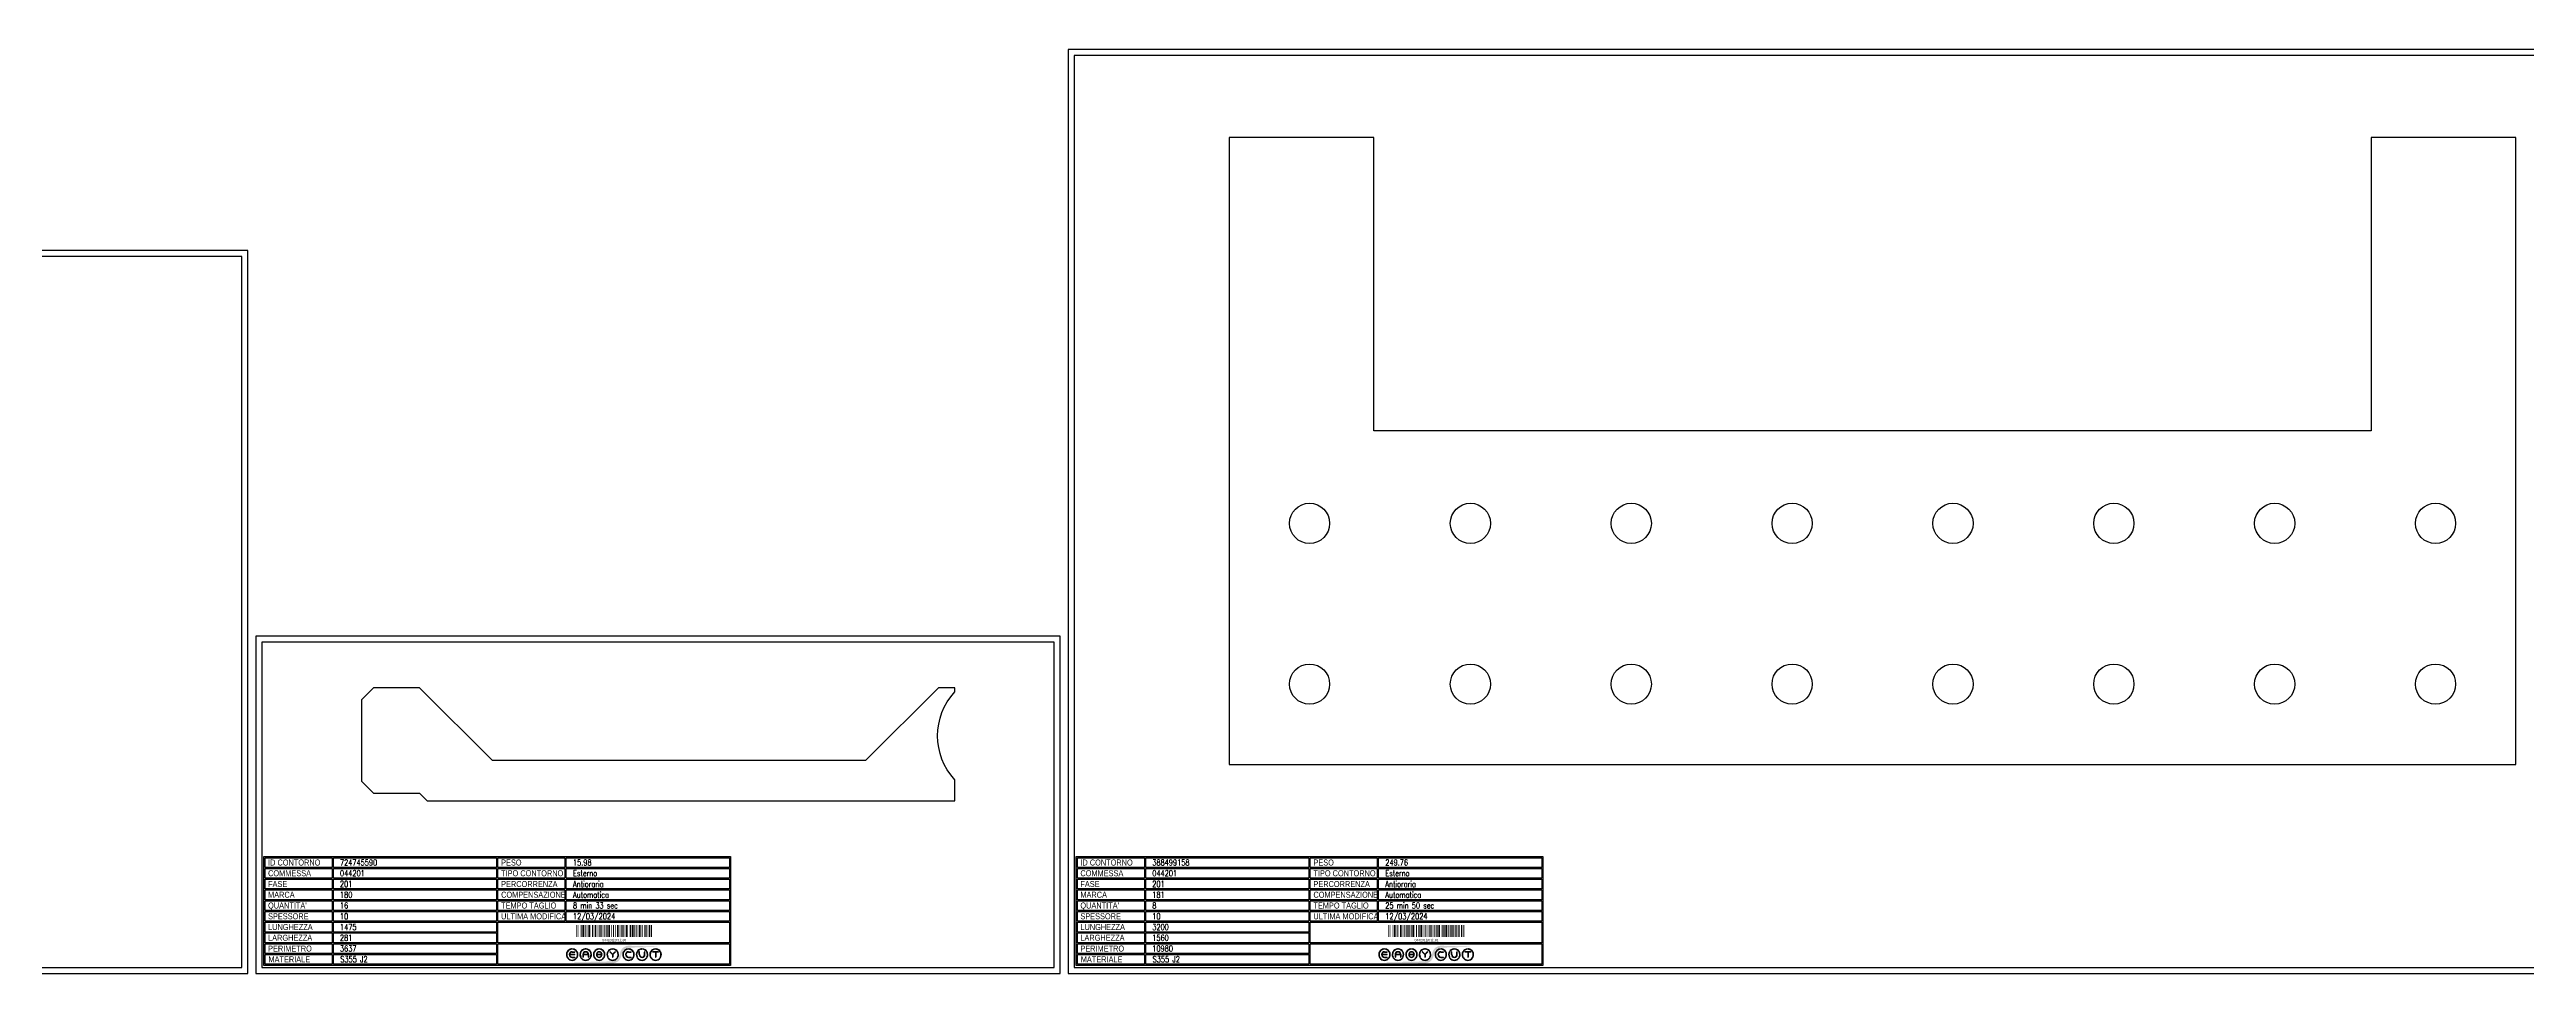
# Model space of a CAD drawing. Header units: millimetres. Extents: x 28039 to 145264, y 9873 to 40131.
# Drawn here: x 35985 to 42145, y 9873 to 12172 of the extents above; entities that cross this region are included whole.
import ezdxf
from ezdxf.enums import TextEntityAlignment as Align

# ---------------------------------------------------------------- set-up
doc = ezdxf.new("R2010")
doc.units = ezdxf.units.MM
doc.styles.add('EasyCutStyle', font='romans.shx', dxfattribs={"width": 0.8})
doc.styles.add('EasyCutStyle1', font='arial.ttf', dxfattribs={"width": 0.8})

# ---------------------------------------------------------------- blocks, each defined once
blk = doc.blocks.new('*U14')
at = {"color": 5}
blk.add_lwpolyline([(0, 0), (6000, 0), (6000, 1799), (0, 1799)], close=True, dxfattribs=at)
at = {"color": 7}
blk.add_lwpolyline([(15, 15), (5985, 15), (5985, 1784), (15, 1784)], close=True, dxfattribs=at)
at = {"color": 253}
blk.add_lwpolyline([(20, 291), (1180, 291), (1180, 20), (20, 20)], close=True, dxfattribs=at)
at = {"color": 2}
for points in [[(23, 288.1), (189.3, 288.1), (189.3, 263.7), (23, 263.7)], [(23, 288.1), (189.3, 288.1), (189.3, 263.7), (23, 263.7)], [(23, 261.4), (189.3, 261.4), (189.3, 237), (23, 237)], [(601.5, 288.1), (767.9, 288.1), (767.9, 263.7), (601.5, 263.7)], [(601.5, 261.4), (767.9, 261.4), (767.9, 237), (601.5, 237)], [(23, 234.6), (189.3, 234.6), (189.3, 210.2), (23, 210.2)], [(23, 207.9), (189.3, 207.9), (189.3, 183.4), (23, 183.4)], [(601.5, 234.6), (767.9, 234.6), (767.9, 210.2), (601.5, 210.2)], [(601.5, 207.9), (767.9, 207.9), (767.9, 183.4), (601.5, 183.4)], [(23, 181.1), (189.3, 181.1), (189.3, 156.7), (23, 156.7)], [(23, 154.3), (189.3, 154.3), (189.3, 129.9), (23, 129.9)], [(23, 127.6), (189.3, 127.6), (189.3, 103.1), (23, 103.1)], [(601.5, 181.1), (767.9, 181.1), (767.9, 156.7), (601.5, 156.7)], [(601.5, 154.3), (767.9, 154.3), (767.9, 129.9), (601.5, 129.9)], [(23, 100.8), (189.3, 100.8), (189.3, 76.4), (23, 76.4)], [(23, 74), (189.3, 74), (189.3, 49.6), (23, 49.6)], [(23, 47.3), (189.3, 47.3), (189.3, 22.9), (23, 22.9)]]:
    blk.add_lwpolyline(points, close=True, dxfattribs=at)
at = {"color": 1}
for points in [[(192.7, 288.1), (598.5, 288.1), (598.5, 263.7), (192.7, 263.7)], [(192.7, 261.4), (598.5, 261.4), (598.5, 237), (192.7, 237)], [(771.3, 288.1), (1177.2, 288.1), (1177.2, 263.7), (771.3, 263.7)], [(771.3, 261.4), (1177.2, 261.4), (1177.2, 237), (771.3, 237)], [(192.7, 234.6), (598.5, 234.6), (598.5, 210.2), (192.7, 210.2)], [(192.7, 207.9), (598.5, 207.9), (598.5, 183.4), (192.7, 183.4)], [(771.3, 234.6), (1177.2, 234.6), (1177.2, 210.2), (771.3, 210.2)], [(771.3, 207.9), (1177.2, 207.9), (1177.2, 183.4), (771.3, 183.4)], [(192.7, 181.1), (598.5, 181.1), (598.5, 156.7), (192.7, 156.7)], [(192.7, 154.3), (598.5, 154.3), (598.5, 129.9), (192.7, 129.9)], [(192.7, 127.6), (598.5, 127.6), (598.5, 103.1), (192.7, 103.1)], [(601.5, 127.6), (1177.2, 127.6), (1177.2, 76.4), (601.5, 76.4)], [(771.3, 181.1), (1177.2, 181.1), (1177.2, 156.7), (771.3, 156.7)], [(771.3, 154.3), (1177.2, 154.3), (1177.2, 129.9), (771.3, 129.9)], [(192.7, 100.8), (598.5, 100.8), (598.5, 76.4), (192.7, 76.4)], [(192.7, 74), (598.5, 74), (598.5, 49.6), (192.7, 49.6)], [(601.5, 74), (1177.2, 74), (1177.2, 22.9), (601.5, 22.9)], [(192.7, 47.3), (598.5, 47.3), (598.5, 22.9), (192.7, 22.9)]]:
    blk.add_lwpolyline(points, close=True, dxfattribs=at)
at = {"color": 161, "style": 'EasyCutStyle1', "width": 0.8}
for s, p in [('COMMESSA', (30.1, 241.9)), ('ID CONTORNO', (30.1, 268.6)), ('TIPO CONTORNO', (609.6, 241.9)), ('PESO', (609.6, 268.6)), ('FASE', (30.1, 215.1)), ('MARCA', (30.1, 188.4)), ('COMPENSAZIONE', (609.6, 188.4)), ('PERCORRENZA', (609.6, 215.1)), ("QUANTITA'", (30.1, 161.6)), ('SPESSORE', (30.1, 134.8)), ('LUNGHEZZA', (30.1, 108.1)), ('TEMPO TAGLIO', (609.6, 161.6)), ('ULTIMA MODIFICA', (609.6, 134.8)), ('LARGHEZZA', (30.1, 81.3)), ('PERIMETRO', (30.1, 54.5)), ('MATERIALE', (31, 27.8))]:
    blk.add_text(s, height=15, dxfattribs=at).set_placement(p)
at = {"style": 'EasyCutStyle'}
for tag, p, width in [('ORDERSHAPE', (208.9, 241.9), 0.8), ('IDSHAPE', (208.9, 268.6), 0.8), ('TYPESHAPE', (788.4, 241.9), 0.8), ('WEIGTHSHAPE', (788.4, 268.6), 0.8), ('PHASESHAPE', (208.9, 215.1), 0.8), ('MKSHAPE', (208.9, 188.4), 0.8), ('JOUSHAPE', (788.4, 215.1), 0.8), ('COMPSHAPE', (788.4, 188.4), 0.8), ('TKSHAPE', (208.9, 134.8), 0.8), ('QTASHAPE', (208.9, 161.6), 0.8), ('TIMECUTSHAPE', (788.4, 161.6), 0.65), ('LASTMODIFYSHAPE', (788.4, 134.8), 0.8), ('LENGTHSHAPE', (208.9, 108.1), 0.8), ('HEIGHTSHAPE', (208.9, 81.3), 0.8), ('PERIMETERSHAPE', (208.9, 54.5), 0.8), ('MATSHAPE', (209.8, 27.8), 0.8)]:
    blk.add_attdef(tag, p, '', height=15, dxfattribs=dict(at, width=width))
blk = doc.blocks.new('*U18')
at = {"color": 5}
blk.add_lwpolyline([(0, 0), (2000, 0), (2000, 839), (0, 839)], close=True, dxfattribs=at)
at = {"color": 7}
blk.add_lwpolyline([(15, 15), (1985, 15), (1985, 824), (15, 824)], close=True, dxfattribs=at)
at = {"color": 253}
blk.add_lwpolyline([(20, 291), (1180, 291), (1180, 20), (20, 20)], close=True, dxfattribs=at)
at = {"color": 2}
for points in [[(23, 288.1), (189.3, 288.1), (189.3, 263.7), (23, 263.7)], [(23, 288.1), (189.3, 288.1), (189.3, 263.7), (23, 263.7)], [(23, 261.4), (189.3, 261.4), (189.3, 237), (23, 237)], [(601.5, 288.1), (767.9, 288.1), (767.9, 263.7), (601.5, 263.7)], [(601.5, 261.4), (767.9, 261.4), (767.9, 237), (601.5, 237)], [(23, 234.6), (189.3, 234.6), (189.3, 210.2), (23, 210.2)], [(23, 207.9), (189.3, 207.9), (189.3, 183.4), (23, 183.4)], [(601.5, 234.6), (767.9, 234.6), (767.9, 210.2), (601.5, 210.2)], [(601.5, 207.9), (767.9, 207.9), (767.9, 183.4), (601.5, 183.4)], [(23, 181.1), (189.3, 181.1), (189.3, 156.7), (23, 156.7)], [(23, 154.3), (189.3, 154.3), (189.3, 129.9), (23, 129.9)], [(23, 127.6), (189.3, 127.6), (189.3, 103.1), (23, 103.1)], [(601.5, 181.1), (767.9, 181.1), (767.9, 156.7), (601.5, 156.7)], [(601.5, 154.3), (767.9, 154.3), (767.9, 129.9), (601.5, 129.9)], [(23, 100.8), (189.3, 100.8), (189.3, 76.4), (23, 76.4)], [(23, 74), (189.3, 74), (189.3, 49.6), (23, 49.6)], [(23, 47.3), (189.3, 47.3), (189.3, 22.9), (23, 22.9)]]:
    blk.add_lwpolyline(points, close=True, dxfattribs=at)
at = {"color": 1}
for points in [[(192.7, 288.1), (598.5, 288.1), (598.5, 263.7), (192.7, 263.7)], [(192.7, 261.4), (598.5, 261.4), (598.5, 237), (192.7, 237)], [(771.3, 288.1), (1177.2, 288.1), (1177.2, 263.7), (771.3, 263.7)], [(771.3, 261.4), (1177.2, 261.4), (1177.2, 237), (771.3, 237)], [(192.7, 234.6), (598.5, 234.6), (598.5, 210.2), (192.7, 210.2)], [(192.7, 207.9), (598.5, 207.9), (598.5, 183.4), (192.7, 183.4)], [(771.3, 234.6), (1177.2, 234.6), (1177.2, 210.2), (771.3, 210.2)], [(771.3, 207.9), (1177.2, 207.9), (1177.2, 183.4), (771.3, 183.4)], [(192.7, 181.1), (598.5, 181.1), (598.5, 156.7), (192.7, 156.7)], [(192.7, 154.3), (598.5, 154.3), (598.5, 129.9), (192.7, 129.9)], [(192.7, 127.6), (598.5, 127.6), (598.5, 103.1), (192.7, 103.1)], [(601.5, 127.6), (1177.2, 127.6), (1177.2, 76.4), (601.5, 76.4)], [(771.3, 181.1), (1177.2, 181.1), (1177.2, 156.7), (771.3, 156.7)], [(771.3, 154.3), (1177.2, 154.3), (1177.2, 129.9), (771.3, 129.9)], [(192.7, 100.8), (598.5, 100.8), (598.5, 76.4), (192.7, 76.4)], [(192.7, 74), (598.5, 74), (598.5, 49.6), (192.7, 49.6)], [(601.5, 74), (1177.2, 74), (1177.2, 22.9), (601.5, 22.9)], [(192.7, 47.3), (598.5, 47.3), (598.5, 22.9), (192.7, 22.9)]]:
    blk.add_lwpolyline(points, close=True, dxfattribs=at)
at = {"color": 161, "style": 'EasyCutStyle1', "width": 0.8}
for s, p in [('COMMESSA', (30.1, 241.9)), ('ID CONTORNO', (30.1, 268.6)), ('TIPO CONTORNO', (609.6, 241.9)), ('PESO', (609.6, 268.6)), ('FASE', (30.1, 215.1)), ('MARCA', (30.1, 188.4)), ('COMPENSAZIONE', (609.6, 188.4)), ('PERCORRENZA', (609.6, 215.1)), ("QUANTITA'", (30.1, 161.6)), ('SPESSORE', (30.1, 134.8)), ('LUNGHEZZA', (30.1, 108.1)), ('TEMPO TAGLIO', (609.6, 161.6)), ('ULTIMA MODIFICA', (609.6, 134.8)), ('LARGHEZZA', (30.1, 81.3)), ('PERIMETRO', (30.1, 54.5)), ('MATERIALE', (31, 27.8))]:
    blk.add_text(s, height=15, dxfattribs=at).set_placement(p)
at = {"style": 'EasyCutStyle'}
for tag, p, width in [('ORDERSHAPE', (208.9, 241.9), 0.8), ('IDSHAPE', (208.9, 268.6), 0.8), ('TYPESHAPE', (788.4, 241.9), 0.8), ('WEIGTHSHAPE', (788.4, 268.6), 0.8), ('PHASESHAPE', (208.9, 215.1), 0.8), ('MKSHAPE', (208.9, 188.4), 0.8), ('JOUSHAPE', (788.4, 215.1), 0.8), ('COMPSHAPE', (788.4, 188.4), 0.8), ('TKSHAPE', (208.9, 134.8), 0.8), ('QTASHAPE', (208.9, 161.6), 0.8), ('TIMECUTSHAPE', (788.4, 161.6), 0.65), ('LASTMODIFYSHAPE', (788.4, 134.8), 0.8), ('LENGTHSHAPE', (208.9, 108.1), 0.8), ('HEIGHTSHAPE', (208.9, 81.3), 0.8), ('PERIMETERSHAPE', (208.9, 54.5), 0.8), ('MATSHAPE', (209.8, 27.8), 0.8)]:
    blk.add_attdef(tag, p, '', height=15, dxfattribs=dict(at, width=width))
blk = doc.blocks.new('Logo')
h = blk.add_hatch(color=256)
h.set_gradient(color1=(255, 0, 0), color2=(255, 255, 0), tint=1)
h.paths.add_polyline_path([(20.5, 4.4, -0.339454), (37.1, 17.2), (118.6, 19.6), (37.1, 22, 0.339454), (15.8, 5.7), (13.2, -4.2, -0.339454), (-3.4, -16.9), (-118.2, -19.3), (-3.4, -21.7, 0.339454), (17.8, -5.4)])
for color, points in [(140, [(-115.9, -5.7, -1), (-116.7, -6.1, -0.520567), (-104.9, 14.3, -1), (-104.9, 13.5, 0.520567)]), (256, [(-97.3, 0.4), (-110, 0.4, -0.394366), (-103.7, 6.3), (-97.3, 6.3, 1), (-97.3, 7.2), (-103.7, 7.2, 1), (-103.7, -7.2), (-97.3, -7.2, 1), (-97.3, -6.3), (-103.7, -6.3, -0.394366), (-110, -0.4), (-97.3, -0.4, 1)]), (140, [(-91.4, -5.7, 1), (-90.6, -6.1, 0.520567), (-102.4, 14.3, 0.916853), (-102.6, 13.5, 0.043377), (-102.5, 13.5, -0.520567)]), (140, [(-82.3, -5.7, -1), (-83.1, -6.1, -0.520567), (-71.3, 14.3, -1), (-71.3, 13.5, 0.520567)]), (140, [(-57.8, -5.7, 1), (-57, -6.1, 0.520567), (-68.8, 14.3, 1), (-68.9, 13.5, -0.520567)]), (140, [(-48.7, -5.7, -1), (-49.5, -6.1, -0.520567), (-37.7, 14.3, -1), (-37.7, 13.5, 0.520567)]), (256, [(-31.2, -0.4, -0.486114), (-30.3, -1.5, -0.776377), (-42.6, -1.6, 1), (-43.4, -1.9, 0.776377), (-29.5, -1.7, 0.486114), (-31.2, 0.4), (-41.8, 0.4, -0.486114), (-42.6, 1.5, -0.776377), (-30.4, 1.6, 1), (-29.5, 1.9, 0.776377), (-43.5, 1.7, 0.486114), (-41.8, -0.4)]), (140, [(-24.2, -5.7, 1), (-23.4, -6.1, 0.520567), (-35.2, 14.3, 1), (-35.3, 13.5, -0.520567)]), (140, [(-15.1, -5.7, -1), (-15.9, -6.1, -0.520567), (-4.1, 14.3, -1), (-4.1, 13.5, 0.520567)]), (256, [(-9.3, 7.1, 1), (-10, 6.5), (-3.3, -0.2), (-3.3, -6.3, 1), (-2.4, -6.3), (-2.4, -0.2), (4.2, 6.5, 1), (3.6, 7.1), (-2.9, 0.6)]), (140, [(9.4, -5.7, 1), (10.2, -6.1, 0.520567), (-1.6, 14.3, 1), (-1.7, 13.5, -0.520567)]), (140, [(24.2, -5.7, -1), (23.4, -6.1, -0.520567), (35.2, 14.3, -1), (35.3, 13.5, 0.520567)]), (256, [(36.5, -7.2), (42.8, -7.2, 1), (42.8, -6.3), (36.5, -6.3, -1), (36.5, 6.3), (42.8, 6.3, 1), (42.8, 7.2), (36.5, 7.2, 1)]), (140, [(48.7, -5.7, 1), (49.5, -6.1, 0.520567), (37.7, 14.3, 1), (37.7, 13.5, -0.520567)]), (140, [(57.8, -5.7, -1), (57, -6.1, -0.520567), (68.8, 14.3, -1), (68.9, 13.5, 0.520567)]), (256, [(63.7, 0), (63.7, 6.3, 1), (62.9, 6.3), (62.9, 0, 1), (77.3, 0), (77.3, 6.3, 1), (76.4, 6.3), (76.4, 0, -1)]), (140, [(82.3, -5.7, 1), (83.1, -6.1, 0.520567), (71.3, 14.3, 1), (71.3, 13.5, -0.520567)]), (140, [(91.4, -5.7, -1), (90.6, -6.1, -0.520567), (102.4, 14.3, -1), (102.5, 13.5, 0.520567)]), (256, [(96.9, 7.2, 1), (96.9, 6.3), (103.2, 6.3), (103.2, -6.3, 1), (104.1, -6.3), (104.1, 6.3), (110.4, 6.3, 1), (110.4, 7.2)]), (140, [(115.9, -5.7, 1), (116.7, -6.1, 0.520567), (104.9, 14.3, 1), (104.9, 13.5, -0.520567)]), (140, [(-91.9, -8.3, 1), (-92.6, -7.8, -0.520567), (-114.8, -7.8, 1), (-115.5, -8.3, 0.520567)]), (140, [(-58.3, -8.3, 1), (-59, -7.8, -0.520567), (-81.2, -7.8, 1), (-81.9, -8.3, 0.520567)]), (140, [(-24.7, -8.3, 1), (-25.4, -7.8, -0.520567), (-47.6, -7.8, 1), (-48.3, -8.3, 0.520567)]), (140, [(8.9, -8.3, 1), (8.2, -7.8, -0.520567), (-14, -7.8, 1), (-14.7, -8.3, 0.520567)]), (140, [(48.3, -8.3, 1), (47.6, -7.8, -0.520567), (25.4, -7.8, 1), (24.7, -8.3, 0.520567)]), (140, [(81.9, -8.3, 1), (81.2, -7.8, -0.520567), (59, -7.8, 1), (58.3, -8.3, 0.520567)]), (140, [(115.5, -8.3, 1), (114.8, -7.8, -0.520567), (92.6, -7.8, 1), (91.9, -8.3, 0.520567)])]:
    blk.add_hatch(color=color).paths.add_polyline_path(points)
h = blk.add_hatch(color=256)
h.paths.add_polyline_path([(-63.7, -0.4), (-63.7, -6.3, 1), (-62.9, -6.3), (-62.9, 0, 1), (-77.3, 0), (-77.3, -6.3, 1), (-76.4, -6.3), (-76.4, -0.4)])
h.paths.add_polyline_path([(-76.4, 0.4, -0.933992), (-63.8, 0.4)], flags=16)
for p, q in [((-97.3, 0.4), (-110, 0.4)), ((-103.7, 7.2), (-97.3, 7.2)), ((-103.7, 6.3), (-97.3, 6.3)), ((-77.3, 0), (-77.3, -6.3)), ((-63.8, 0.4), (-76.4, 0.4)), ((-62.9, 0), (-62.9, -6.3)), ((-31.2, 0.4), (-41.8, 0.4)), ((-3.3, -0.2), (-10, 6.5)), ((-2.9, 0.6), (-9.3, 7.1)), ((-2.9, 0.6), (3.6, 7.1)), ((-2.4, -0.2), (4.2, 6.5)), ((36.5, 7.2), (42.8, 7.2)), ((36.5, 6.3), (42.8, 6.3)), ((62.9, 0), (62.9, 6.3)), ((63.7, 0), (63.7, 6.3)), ((76.4, 0), (76.4, 6.3)), ((77.3, 0), (77.3, 6.3)), ((110.4, 7.2), (96.9, 7.2)), ((103.2, 6.3), (96.9, 6.3)), ((103.2, 6.3), (103.2, -6.3)), ((104.1, 6.3), (104.1, -6.3)), ((110.4, 6.3), (104.1, 6.3)), ((-97.3, -0.4), (-110, -0.4)), ((-103.7, -6.3), (-97.3, -6.3)), ((-103.7, -7.2), (-97.3, -7.2)), ((-76.4, -0.4), (-76.4, -6.3)), ((-63.7, -0.4), (-76.4, -0.4)), ((-63.7, -0.4), (-63.7, -6.3)), ((-31.2, -0.4), (-41.8, -0.4)), ((-3.3, -0.2), (-3.3, -6.3)), ((-2.4, -0.2), (-2.4, -6.3)), ((36.5, -6.3), (42.8, -6.3)), ((36.5, -7.2), (42.8, -7.2))]:
    blk.add_line(p, q)
at = {"color": 140}
for centre, radius, start, end in [((-103.7, 0), 14.4, 95, 205), ((-103.7, 0), 13.5, 95, 205), ((-104.9, 13.9), 0.432, 275, 95), ((-102.5, 13.9), 0.432, 85, 265), ((-103.7, 0), 13.5, 335, 85), ((-103.7, 0), 14.4, 335, 85), ((-70.1, 0), 14.4, 95, 205), ((-70.1, 0), 13.5, 95, 205), ((-71.3, 13.9), 0.432, 275, 95), ((-68.9, 13.9), 0.432, 85, 265), ((-70.1, 0), 13.5, 335, 85), ((-70.1, 0), 14.4, 335, 85), ((-36.5, 0), 14.4, 95, 205), ((-36.5, 0), 13.5, 95, 205), ((-37.7, 13.9), 0.432, 275, 95), ((-35.3, 13.9), 0.432, 85, 265), ((-36.5, 0), 13.5, 335, 85), ((-36.5, 0), 14.4, 335, 85), ((-2.9, 0), 14.4, 95, 205), ((-2.9, 0), 13.5, 95, 205), ((-4.1, 13.9), 0.432, 275, 95), ((-1.7, 13.9), 0.432, 85, 265), ((-2.9, 0), 13.5, 335, 85), ((-2.9, 0), 14.4, 335, 85), ((36.5, 0), 14.4, 95, 205), ((36.5, 0), 13.5, 95, 205), ((35.3, 13.9), 0.432, 275, 95), ((37.7, 13.9), 0.432, 85, 265), ((36.5, 0), 14.4, 335, 85), ((36.5, 0), 13.5, 335, 85), ((70.1, 0), 14.4, 95, 205), ((70.1, 0), 13.5, 95, 205), ((68.9, 13.9), 0.432, 275, 95), ((71.3, 13.9), 0.432, 85, 265), ((70.1, 0), 14.4, 335, 85), ((70.1, 0), 13.5, 335, 85), ((103.7, 0), 14.4, 95, 205), ((103.7, 0), 13.5, 95, 205), ((102.5, 13.9), 0.432, 275, 95), ((104.9, 13.9), 0.432, 85, 265), ((103.7, 0), 14.4, 335, 85), ((103.7, 0), 13.5, 335, 85), ((-116.3, -5.9), 0.432, 205, 25), ((-115.1, -8), 0.432, 35, 215), ((-103.7, 0), 14.4, 215, 325), ((-103.7, 0), 13.5, 215, 325), ((-92.2, -8), 0.432, 325, 145), ((-91, -5.9), 0.432, 155, 335), ((-82.7, -5.9), 0.432, 205, 25), ((-81.5, -8), 0.432, 35, 215), ((-70.1, 0), 14.4, 215, 325), ((-70.1, 0), 13.5, 215, 325), ((-58.6, -8), 0.432, 325, 145), ((-57.4, -5.9), 0.432, 155, 335), ((-49.1, -5.9), 0.432, 205, 25), ((-47.9, -8), 0.432, 35, 215), ((-36.5, 0), 14.4, 215, 325), ((-36.5, 0), 13.5, 215, 325), ((-25, -8), 0.432, 325, 145), ((-23.8, -5.9), 0.432, 155, 335), ((-15.5, -5.9), 0.432, 205, 25), ((-14.3, -8), 0.432, 35, 215), ((-2.9, 0), 14.4, 215, 325), ((-2.9, 0), 13.5, 215, 325), ((8.6, -8), 0.432, 325, 145), ((9.8, -5.9), 0.432, 155, 335), ((23.8, -5.9), 0.432, 205, 25), ((25, -8), 0.432, 35, 215), ((36.5, 0), 14.4, 215, 325), ((36.5, 0), 13.5, 215, 325), ((47.9, -8), 0.432, 325, 145), ((49.1, -5.9), 0.432, 155, 335), ((57.4, -5.9), 0.432, 205, 25), ((58.6, -8), 0.432, 35, 215), ((70.1, 0), 14.4, 215, 325), ((70.1, 0), 13.5, 215, 325), ((81.5, -8), 0.432, 325, 145), ((82.7, -5.9), 0.432, 155, 335), ((91, -5.9), 0.432, 205, 25), ((92.2, -8), 0.432, 35, 215), ((103.7, 0), 14.4, 215, 325), ((103.7, 0), 13.5, 215, 325), ((115.1, -8), 0.432, 325, 145), ((116.3, -5.9), 0.432, 155, 335)]:
    blk.add_arc(centre, radius, start, end, dxfattribs=at)
for centre, radius, start, end in [((-103.7, 0), 7.2, 90, 270), ((-103.7, 0), 6.34, 90, 176.09044), ((-97.3, 6.8), 0.432, 270, 90), ((-97.3, 0), 0.432, 270, 90), ((-70.1, 0), 7.2, 0, 180), ((-70.1, 0), 6.34, 3.90956, 176.09044), ((-36.5, 0), 7.2, 15, 166.29977), ((-41.8, 1.3), 1.73, 166.29977, 270), ((-41.8, 1.3), 0.864, 166.29977, 270), ((-36.5, 0), 6.34, 15, 166.29977), ((-31.2, -1.3), 1.73, 346.29977, 90), ((-29.9, 1.8), 0.432, 195, 15), ((-9.6, 6.8), 0.432, 45, 225), ((3.9, 6.8), 0.432, 315, 135), ((36.5, 0), 7.2, 90, 270), ((36.5, 0), 6.34, 90, 270), ((42.8, 6.8), 0.432, 270, 90), ((63.3, 6.3), 0.432, 0, 180), ((70.1, 0), 7.2, 180, 0), ((70.1, 0), 6.34, 180, 0), ((76.8, 6.3), 0.432, 0, 180), ((96.9, 6.8), 0.432, 90, 270), ((110.4, 6.8), 0.432, 270, 90), ((-103.7, 0), 6.34, 183.90956, 270), ((-97.3, -6.8), 0.432, 270, 90), ((-76.8, -6.3), 0.432, 180, 0), ((-63.3, -6.3), 0.432, 180, 0), ((-43, -1.8), 0.432, 15, 195), ((-36.5, 0), 7.2, 195, 346.29977), ((-36.5, 0), 6.34, 195, 346.29977), ((-31.2, -1.3), 0.864, 346.29977, 90), ((-2.9, -6.3), 0.432, 180, 0), ((42.8, -6.8), 0.432, 270, 90), ((103.7, -6.3), 0.432, 180, 0)]:
    blk.add_arc(centre, radius, start, end)
blk = doc.blocks.new('BARCODE128_724745590', base_point=(37388.8, 9953.4))
at = {"linetype": 'Continuous'}
for points, const_width in [([(37389.8, 9953.4), (37389.8, 9983.4)], 2), ([(37392.3, 9953.4), (37392.3, 9983.4)], 1), ([(37395.3, 9953.4), (37395.3, 9983.4)], 1), ([(37400.3, 9953.4), (37400.3, 9983.4)], 1), ([(37404.3, 9953.4), (37404.3, 9983.4)], 3), ([(37407.8, 9953.4), (37407.8, 9983.4)], 2), ([(37411.8, 9953.4), (37411.8, 9983.4)], 2), ([(37415.3, 9953.4), (37415.3, 9983.4)], 1), ([(37419.3, 9953.4), (37419.3, 9983.4)], 3), ([(37422.8, 9953.4), (37422.8, 9983.4)], 2), ([(37426.3, 9953.4), (37426.3, 9983.4)], 1), ([(37430.3, 9953.4), (37430.3, 9983.4)], 3), ([(37433.8, 9953.4), (37433.8, 9983.4)], 2), ([(37438.3, 9953.4), (37438.3, 9983.4)], 3), ([(37442.3, 9953.4), (37442.3, 9983.4)], 1), ([(37444.3, 9953.4), (37444.3, 9983.4)], 1), ([(37448.3, 9953.4), (37448.3, 9983.4)], 3), ([(37451.8, 9953.4), (37451.8, 9983.4)], 2), ([(37455.3, 9953.4), (37455.3, 9983.4)], 1), ([(37459.3, 9953.4), (37459.3, 9983.4)], 3), ([(37463.8, 9953.4), (37463.8, 9983.4)], 2), ([(37466.3, 9953.4), (37466.3, 9983.4)], 1), ([(37468.3, 9953.4), (37468.3, 9983.4)], 1), ([(37471.8, 9953.4), (37471.8, 9983.4)], 4), ([(37477.8, 9953.4), (37477.8, 9983.4)], 2), ([(37482.3, 9953.4), (37482.3, 9983.4)], 3), ([(37486.3, 9953.4), (37486.3, 9983.4)], 1), ([(37488.3, 9953.4), (37488.3, 9983.4)], 1), ([(37492.3, 9953.4), (37492.3, 9983.4)], 3), ([(37495.8, 9953.4), (37495.8, 9983.4)], 2), ([(37499.3, 9953.4), (37499.3, 9983.4)], 1), ([(37503.3, 9953.4), (37503.3, 9983.4)], 3), ([(37507.8, 9953.4), (37507.8, 9983.4)], 2), ([(37510.3, 9953.4), (37510.3, 9983.4)], 1), ([(37512.3, 9953.4), (37512.3, 9983.4)], 1), ([(37515.8, 9953.4), (37515.8, 9983.4)], 4), ([(37521.3, 9953.4), (37521.3, 9983.4)], 1), ([(37525.3, 9953.4), (37525.3, 9983.4)], 3), ([(37529.8, 9953.4), (37529.8, 9983.4)], 2), ([(37533.3, 9953.4), (37533.3, 9983.4)], 3), ([(37536.3, 9953.4), (37536.3, 9983.4)], 1), ([(37539.8, 9953.4), (37539.8, 9983.4)], 2), ([(37543.3, 9953.4), (37543.3, 9983.4)], 1), ([(37547.3, 9953.4), (37547.3, 9983.4)], 3), ([(37550.8, 9953.4), (37550.8, 9983.4)], 2), ([(37554.8, 9953.4), (37554.8, 9983.4)], 2), ([(37559.8, 9953.4), (37559.8, 9983.4)], 2), ([(37562.8, 9953.4), (37562.8, 9983.4)], 2), ([(37565.8, 9953.4), (37565.8, 9983.4)], 2), ([(37571.3, 9953.4), (37571.3, 9983.4)], 3), ([(37574.3, 9953.4), (37574.3, 9983.4)], 1), ([(37576.8, 9953.4), (37576.8, 9983.4)], 2)]:
    blk.add_lwpolyline(points, dxfattribs=dict(at, const_width=const_width))
blk.add_text('044201|201|180', height=6).set_placement((37484.3, 9942.9), align=Align.CENTER)
blk = doc.blocks.new('*U22')
at = {"color": 5}
blk.add_lwpolyline([(0, 0), (4000, 0), (4000, 2299), (0, 2299)], close=True, dxfattribs=at)
at = {"color": 7}
blk.add_lwpolyline([(15, 15), (3985, 15), (3985, 2284), (15, 2284)], close=True, dxfattribs=at)
at = {"color": 253}
blk.add_lwpolyline([(20, 291), (1180, 291), (1180, 20), (20, 20)], close=True, dxfattribs=at)
at = {"color": 2}
for points in [[(23, 288.1), (189.3, 288.1), (189.3, 263.7), (23, 263.7)], [(23, 288.1), (189.3, 288.1), (189.3, 263.7), (23, 263.7)], [(23, 261.4), (189.3, 261.4), (189.3, 237), (23, 237)], [(601.5, 288.1), (767.9, 288.1), (767.9, 263.7), (601.5, 263.7)], [(601.5, 261.4), (767.9, 261.4), (767.9, 237), (601.5, 237)], [(23, 234.6), (189.3, 234.6), (189.3, 210.2), (23, 210.2)], [(23, 207.9), (189.3, 207.9), (189.3, 183.4), (23, 183.4)], [(601.5, 234.6), (767.9, 234.6), (767.9, 210.2), (601.5, 210.2)], [(601.5, 207.9), (767.9, 207.9), (767.9, 183.4), (601.5, 183.4)], [(23, 181.1), (189.3, 181.1), (189.3, 156.7), (23, 156.7)], [(23, 154.3), (189.3, 154.3), (189.3, 129.9), (23, 129.9)], [(23, 127.6), (189.3, 127.6), (189.3, 103.1), (23, 103.1)], [(601.5, 181.1), (767.9, 181.1), (767.9, 156.7), (601.5, 156.7)], [(601.5, 154.3), (767.9, 154.3), (767.9, 129.9), (601.5, 129.9)], [(23, 100.8), (189.3, 100.8), (189.3, 76.4), (23, 76.4)], [(23, 74), (189.3, 74), (189.3, 49.6), (23, 49.6)], [(23, 47.3), (189.3, 47.3), (189.3, 22.9), (23, 22.9)]]:
    blk.add_lwpolyline(points, close=True, dxfattribs=at)
at = {"color": 1}
for points in [[(192.7, 288.1), (598.5, 288.1), (598.5, 263.7), (192.7, 263.7)], [(192.7, 261.4), (598.5, 261.4), (598.5, 237), (192.7, 237)], [(771.3, 288.1), (1177.2, 288.1), (1177.2, 263.7), (771.3, 263.7)], [(771.3, 261.4), (1177.2, 261.4), (1177.2, 237), (771.3, 237)], [(192.7, 234.6), (598.5, 234.6), (598.5, 210.2), (192.7, 210.2)], [(192.7, 207.9), (598.5, 207.9), (598.5, 183.4), (192.7, 183.4)], [(771.3, 234.6), (1177.2, 234.6), (1177.2, 210.2), (771.3, 210.2)], [(771.3, 207.9), (1177.2, 207.9), (1177.2, 183.4), (771.3, 183.4)], [(192.7, 181.1), (598.5, 181.1), (598.5, 156.7), (192.7, 156.7)], [(192.7, 154.3), (598.5, 154.3), (598.5, 129.9), (192.7, 129.9)], [(192.7, 127.6), (598.5, 127.6), (598.5, 103.1), (192.7, 103.1)], [(601.5, 127.6), (1177.2, 127.6), (1177.2, 76.4), (601.5, 76.4)], [(771.3, 181.1), (1177.2, 181.1), (1177.2, 156.7), (771.3, 156.7)], [(771.3, 154.3), (1177.2, 154.3), (1177.2, 129.9), (771.3, 129.9)], [(192.7, 100.8), (598.5, 100.8), (598.5, 76.4), (192.7, 76.4)], [(192.7, 74), (598.5, 74), (598.5, 49.6), (192.7, 49.6)], [(601.5, 74), (1177.2, 74), (1177.2, 22.9), (601.5, 22.9)], [(192.7, 47.3), (598.5, 47.3), (598.5, 22.9), (192.7, 22.9)]]:
    blk.add_lwpolyline(points, close=True, dxfattribs=at)
at = {"color": 161, "style": 'EasyCutStyle1', "width": 0.8}
for s, p in [('COMMESSA', (30.1, 241.9)), ('ID CONTORNO', (30.1, 268.6)), ('TIPO CONTORNO', (609.6, 241.9)), ('PESO', (609.6, 268.6)), ('FASE', (30.1, 215.1)), ('MARCA', (30.1, 188.4)), ('COMPENSAZIONE', (609.6, 188.4)), ('PERCORRENZA', (609.6, 215.1)), ("QUANTITA'", (30.1, 161.6)), ('SPESSORE', (30.1, 134.8)), ('LUNGHEZZA', (30.1, 108.1)), ('TEMPO TAGLIO', (609.6, 161.6)), ('ULTIMA MODIFICA', (609.6, 134.8)), ('LARGHEZZA', (30.1, 81.3)), ('PERIMETRO', (30.1, 54.5)), ('MATERIALE', (31, 27.8))]:
    blk.add_text(s, height=15, dxfattribs=at).set_placement(p)
at = {"style": 'EasyCutStyle'}
for tag, p, width in [('ORDERSHAPE', (208.9, 241.9), 0.8), ('IDSHAPE', (208.9, 268.6), 0.8), ('TYPESHAPE', (788.4, 241.9), 0.8), ('WEIGTHSHAPE', (788.4, 268.6), 0.8), ('PHASESHAPE', (208.9, 215.1), 0.8), ('MKSHAPE', (208.9, 188.4), 0.8), ('JOUSHAPE', (788.4, 215.1), 0.8), ('COMPSHAPE', (788.4, 188.4), 0.8), ('TKSHAPE', (208.9, 134.8), 0.8), ('QTASHAPE', (208.9, 161.6), 0.8), ('TIMECUTSHAPE', (788.4, 161.6), 0.65), ('LASTMODIFYSHAPE', (788.4, 134.8), 0.8), ('LENGTHSHAPE', (208.9, 108.1), 0.8), ('HEIGHTSHAPE', (208.9, 81.3), 0.8), ('PERIMETERSHAPE', (208.9, 54.5), 0.8), ('MATSHAPE', (209.8, 27.8), 0.8)]:
    blk.add_attdef(tag, p, '', height=15, dxfattribs=dict(at, width=width))
blk = doc.blocks.new('BARCODE128_388499158', base_point=(39408.8, 9953.4))
at = {"linetype": 'Continuous'}
for points, const_width in [([(39409.8, 9953.4), (39409.8, 9983.4)], 2), ([(39412.3, 9953.4), (39412.3, 9983.4)], 1), ([(39415.3, 9953.4), (39415.3, 9983.4)], 1), ([(39420.3, 9953.4), (39420.3, 9983.4)], 1), ([(39424.3, 9953.4), (39424.3, 9983.4)], 3), ([(39427.8, 9953.4), (39427.8, 9983.4)], 2), ([(39431.8, 9953.4), (39431.8, 9983.4)], 2), ([(39435.3, 9953.4), (39435.3, 9983.4)], 1), ([(39439.3, 9953.4), (39439.3, 9983.4)], 3), ([(39442.8, 9953.4), (39442.8, 9983.4)], 2), ([(39446.3, 9953.4), (39446.3, 9983.4)], 1), ([(39450.3, 9953.4), (39450.3, 9983.4)], 3), ([(39453.8, 9953.4), (39453.8, 9983.4)], 2), ([(39458.3, 9953.4), (39458.3, 9983.4)], 3), ([(39462.3, 9953.4), (39462.3, 9983.4)], 1), ([(39464.3, 9953.4), (39464.3, 9983.4)], 1), ([(39468.3, 9953.4), (39468.3, 9983.4)], 3), ([(39471.8, 9953.4), (39471.8, 9983.4)], 2), ([(39475.3, 9953.4), (39475.3, 9983.4)], 1), ([(39479.3, 9953.4), (39479.3, 9983.4)], 3), ([(39483.8, 9953.4), (39483.8, 9983.4)], 2), ([(39486.3, 9953.4), (39486.3, 9983.4)], 1), ([(39488.3, 9953.4), (39488.3, 9983.4)], 1), ([(39491.8, 9953.4), (39491.8, 9983.4)], 4), ([(39497.8, 9953.4), (39497.8, 9983.4)], 2), ([(39502.3, 9953.4), (39502.3, 9983.4)], 3), ([(39506.3, 9953.4), (39506.3, 9983.4)], 1), ([(39508.3, 9953.4), (39508.3, 9983.4)], 1), ([(39512.3, 9953.4), (39512.3, 9983.4)], 3), ([(39515.8, 9953.4), (39515.8, 9983.4)], 2), ([(39519.3, 9953.4), (39519.3, 9983.4)], 1), ([(39523.3, 9953.4), (39523.3, 9983.4)], 3), ([(39527.8, 9953.4), (39527.8, 9983.4)], 2), ([(39530.3, 9953.4), (39530.3, 9983.4)], 1), ([(39532.3, 9953.4), (39532.3, 9983.4)], 1), ([(39535.8, 9953.4), (39535.8, 9983.4)], 4), ([(39541.3, 9953.4), (39541.3, 9983.4)], 1), ([(39545.3, 9953.4), (39545.3, 9983.4)], 3), ([(39549.8, 9953.4), (39549.8, 9983.4)], 2), ([(39553.3, 9953.4), (39553.3, 9983.4)], 3), ([(39556.3, 9953.4), (39556.3, 9983.4)], 1), ([(39559.8, 9953.4), (39559.8, 9983.4)], 2), ([(39563.3, 9953.4), (39563.3, 9983.4)], 1), ([(39567.3, 9953.4), (39567.3, 9983.4)], 3), ([(39571.8, 9953.4), (39571.8, 9983.4)], 2), ([(39574.3, 9953.4), (39574.3, 9983.4)], 1), ([(39577.3, 9953.4), (39577.3, 9983.4)], 3), ([(39582.8, 9953.4), (39582.8, 9983.4)], 2), ([(39585.8, 9953.4), (39585.8, 9983.4)], 2), ([(39591.3, 9953.4), (39591.3, 9983.4)], 3), ([(39594.3, 9953.4), (39594.3, 9983.4)], 1), ([(39596.8, 9953.4), (39596.8, 9983.4)], 2)]:
    blk.add_lwpolyline(points, dxfattribs=dict(at, const_width=const_width))
blk.add_text('044201|201|181', height=6).set_placement((39504.3, 9942.9), align=Align.CENTER)

msp = doc.modelspace()

# ---------------------------------------------------------------- linework, layer by layer
at = {"color": 2}
msp.add_lwpolyline([(38918.8, 10393.4), (42118.8, 10393.4), (42118.8, 11953.4), (41758.8, 11953.4), (41758.8, 11223.4), (39278.8, 11223.4), (39278.8, 11953.4), (38918.8, 11953.4)], close=True, dxfattribs=at)
at = {"color": 2, "elevation": 0}
msp.add_lwpolyline([(36761.3, 10351.9), (36791.3, 10321.9), (36905.8, 10321.9), (36924.8, 10302.9), (38236.4, 10302.9), (38236.4, 10355.5, -0.388165), (38236.4, 10574), (38236.4, 10583.9), (38195.8, 10583.9), (38014.8, 10402.9), (37086.8, 10402.9), (36905.8, 10583.9), (36791.3, 10583.9), (36761.3, 10553.9)], format="xyb", close=True, dxfattribs=at)
at = {"color": 4}
for centre in [(39118.8, 10993.4), (39518.8, 10993.4), (39918.8, 10993.4), (40318.8, 10993.4), (40718.8, 10993.4), (41118.8, 10993.4), (41518.8, 10993.4), (41918.8, 10993.4), (39118.8, 10593.4), (39518.8, 10593.4), (39918.8, 10593.4), (40318.8, 10593.4), (40718.8, 10593.4), (41118.8, 10593.4), (41518.8, 10593.4), (41918.8, 10593.4)]:
    msp.add_circle(centre, 50, dxfattribs=at)

# ---------------------------------------------------------------- block references
for name, p, values in [('*U22', (38518.8, 9873.4), {'IDSHAPE': '388499158', 'ORDERSHAPE': '044201', 'PHASESHAPE': '201', 'MKSHAPE': '181', 'TKSHAPE': '10', 'LENGTHSHAPE': '3200', 'HEIGHTSHAPE': '1560', 'MATSHAPE': 'S355 J2', 'LASTMODIFYSHAPE': '12/03/2024', 'PERIMETERSHAPE': '10980', 'WEIGTHSHAPE': '249.76', 'TYPESHAPE': 'Esterno', 'JOUSHAPE': 'Antioraria', 'COMPSHAPE': 'Automatica', 'TIMECUTSHAPE': '25 min 50 sec', 'QTASHAPE': '8'}), ('*U14', (30478.8, 9873.4), {'IDSHAPE': '194489908', 'ORDERSHAPE': '044201', 'PHASESHAPE': '201', 'MKSHAPE': '179', 'TKSHAPE': '10', 'LENGTHSHAPE': '5000', 'HEIGHTSHAPE': '1000', 'MATSHAPE': 'S355 J2', 'LASTMODIFYSHAPE': '12/03/2024', 'PERIMETERSHAPE': '12000', 'WEIGTHSHAPE': '392.5', 'TYPESHAPE': 'Esterno', 'JOUSHAPE': 'Antioraria', 'COMPSHAPE': 'Automatica', 'TIMECUTSHAPE': '28 min 14 sec', 'QTASHAPE': '16'}), ('*U18', (36498.8, 9873.4), {'IDSHAPE': '724745590', 'ORDERSHAPE': '044201', 'PHASESHAPE': '201', 'MKSHAPE': '180', 'TKSHAPE': '10', 'LENGTHSHAPE': '1475', 'HEIGHTSHAPE': '281', 'MATSHAPE': 'S355 J2', 'LASTMODIFYSHAPE': '12/03/2024', 'PERIMETERSHAPE': '3637', 'WEIGTHSHAPE': '15.98', 'TYPESHAPE': 'Esterno', 'JOUSHAPE': 'Antioraria', 'COMPSHAPE': 'Automatica', 'TIMECUTSHAPE': '8 min 33 sec', 'QTASHAPE': '16'})]:
    msp.add_blockref(name, p).add_auto_attribs(values)
for name, p in [('BARCODE128_724745590', (37294.3, 9963.9)), ('BARCODE128_388499158', (39314.3, 9963.9)), ('Logo', (37388.8, 9920.4)), ('Logo', (39408.8, 9920.4))]:
    msp.add_blockref(name, p)

doc.saveas('drawing.dxf')
